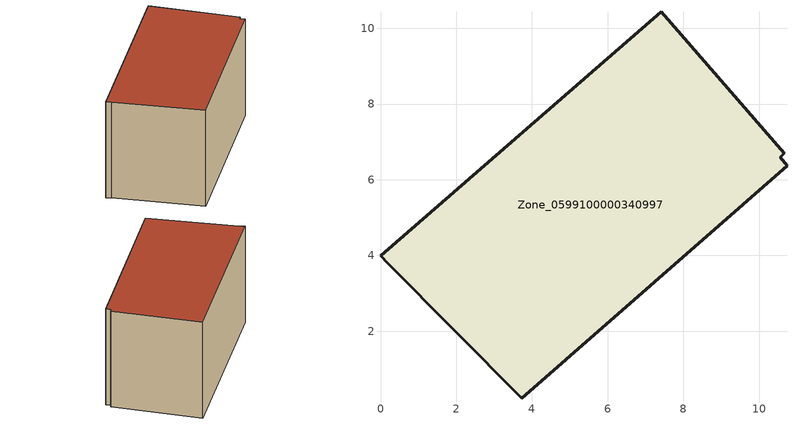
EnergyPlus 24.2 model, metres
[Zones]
Zone_0599100000340997
 floor ground (C_G): 10.55,6.6 10.74,6.37 3.73,0.23 0.2,3.79 0,3.99 7.42,10.44 10.67,6.7 z0
 wall outside (C_F): 7.42,10.44 0,3.99 0.2,3.79 3.73,0.23 10.74,6.37 10.55,6.6 10.67,6.7 7.42,10.44 z0:5.88
 roof outside (C_R): 10.74,6.37 10.55,6.6 10.67,6.7 7.42,10.44 0,3.99 0.2,3.79 3.73,0.23 z5.88
[BUILDING]
Pand.0599100000340997: North Axis=0; Terrain=City; Loads Convergence Tolerance Value=0.04; Temperature Convergence Tolerance Value=0.4; Solar Distribution=FullExterior; Maximum Number of Warmup Days=25; Minimum Number of Warmup Days=1
[Site:Location]
Rotterdam.The.Hague.AP_ZH_NLD Design_Conditions: Latitude=51.96; Longitude=4.45; Time Zone=1; Elevation=-4.5
[SITE:GROUNDTEMPERATURE:BUILDINGSURFACE]
18, 18, 18, 18, 18, 18, 18, 18, 18, 18, 18, 18
[MATERIAL] Thermal Absorptance=0.9; Solar Absorptance=0.7; Visible Absorptance=0.7
Name | Roughness | Thickness | Conductivity | Density | Specific Heat
G.TC.1992-2005 | MediumSmooth | 0.15 | 0.06 | 540 | 1210
F.TC.1992-2005 | Rough | 0.3 | 0.12 | 1920 | 840
R.TC.1992-2005 | MediumRough | 0.2 | 0.08 | 1500 | 1000
[CONSTRUCTION]
C_G: G.TC.1992-2005
C_F: F.TC.1992-2005
C_R: R.TC.1992-2005
[ZONE]
Zone_0599100000340997: Type=1; Multiplier=1; Ceiling Height=Autocalculate; Volume=Autocalculate; Floor Area=autocalculate; Part of Total Floor Area=Yes
[ZONEINFILTRATION:DESIGNFLOWRATE]
Infil_Zone_0599100000340997: Zone or ZoneList or Space or SpaceList=Zone_0599100000340997; Schedule=AlwaysOn; Design Flow Rate Calculation Method=Flow/Area; Flow Rate per Floor Area=0.0015; Constant Term Coefficient=1; Temperature Term Coefficient=0; Velocity Term Coefficient=0; Velocity Squared Term Coefficient=0
[HVACTEMPLATE:ZONE:IDEALLOADSAIRSYSTEM]
Zone_0599100000340997: Maximum Heating Supply Air Temperature=50; Minimum Cooling Supply Air Temperature=13; Maximum Heating Supply Air Humidity Ratio=0.0156; Minimum Cooling Supply Air Humidity Ratio=0.0077; Heating Limit=NoLimit; Cooling Limit=NoLimit; Dehumidification Control Type=ConstantSensibleHeatRatio; Cooling Sensible Heat Ratio=0.7; Dehumidification Setpoint=60; Humidification Control Type=None; Humidification Setpoint=30; Outdoor Air Method=None; Outdoor Air Flow Rate per Person=0.00944; Outdoor Air Flow Rate per Zone Floor Area=0; Outdoor Air Flow Rate per Zone=0; Demand Controlled Ventilation Type=None; Outdoor Air Economizer Type=NoEconomizer; Heat Recovery Type=None; Sensible Heat Recovery Effectiveness=0.7; Latent Heat Recovery Effectiveness=0.65
[ZONECONTROL:THERMOSTAT]
ThermostatControl_Zone_0599100000340997: Zone or ZoneList=Zone_0599100000340997; Control Type Schedule=DualSetpointControlType; Control 1=Thermostat_Zone_0599100000340997; Temperature Difference Between Cutout And Setpoint=0
[THERMOSTATSETPOINT:DUALSETPOINT]
Thermostat_Zone_0599100000340997: Heating Setpoint Temperature Schedule=HeatingSetpoint_Zone_0599100000340997; Cooling Setpoint Temperature Schedule=CoolingSetpoint_Zone_0599100000340997
[SCHEDULE:COMPACT]
HeatingSetpoint_Zone_0599100000340997: Through: 12/31, For: AllDays, Until: 24:00, 21
CoolingSetpoint_Zone_0599100000340997: Through: 12/31, For: AllDays, Until: 24:00, 24
DualSetpointControlType: Through: 12/31, For: AllDays, Until: 24:00, 4
AlwaysOn: Through: 12/31, For: AllDays, Until: 24:00, 1
